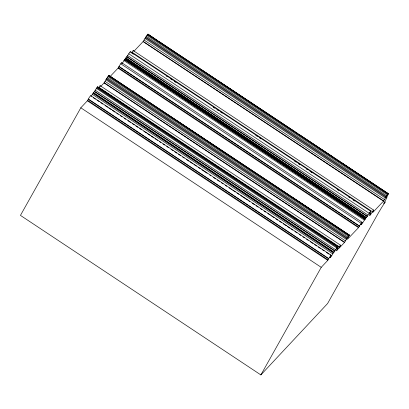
<?xml version="1.0" encoding="UTF-8"?>
<svg xmlns="http://www.w3.org/2000/svg" width="409" height="409" viewBox="0 0 409 409"><rect width="100%" height="100%" fill="white"/><g stroke="black" fill="none" stroke-linecap="round" stroke-linejoin="round"><path stroke-width="0.61" d="M386.623 197.562L388.55 193.626L388.299 193.851L338.299 160.671M97.47 86.877L96.442 88.38A3.594 0.404 -56.4 0 0 94.556 91.309L334.976 250.835A3.594 0.404 -56.4 0 1 336.847 247.946L337.998 246.402L337.665 247.384A4.126 0.46 -56.4 0 1 337.006 248.631L337.722 248.309A4.545 0.506 -56.4 0 0 336.76 250.794L339.23 246.765A2.526 0.281 -56.4 0 1 340.641 245.257L100.22 85.721A2.526 0.281 -56.4 0 0 98.814 87.229L98.492 87.705M162.583 111.284L108.891 75.496L108.436 75.89M147.485 34.591L147.9 34.162L154.791 38.901M365.181 218.023L125.297 58.835L124.648 59.438L365.109 219.117L365.217 218.835L364.368 220.078A3.788 0.424 -56.4 0 1 361.5 224.413L360.758 224.853L361.965 222.9A2.602 0.291 -56.4 0 0 361.474 222.9A2.602 0.291 -56.4 0 0 359.47 225.983L358.494 227.675L347.415 239.316L349.521 234.94L348.371 236.116A5.782 0.644 -56.4 0 1 347.66 237.118L344.623 242.302L339.066 248.248L340.641 245.257M133.891 51.33L143.227 41.442L146.258 36.258A5.782 0.644 -56.4 0 0 146.974 35.256L147.398 34.601L387.89 194.188L388.315 193.702M386.633 197.583L386.725 197.925L386.96 197.675L383.744 203.406L385.304 201.852L381.285 208.069A8.937 0.997 -56.4 0 1 378.811 212.21L327.594 303.524L260.87 374.92L20.45 215.385L80.818 107.802L87.368 100.798L88.354 99.044A2.336 0.261 -56.4 0 1 89.934 96.555A2.336 0.261 -56.4 0 1 90.772 95.859M110.404 76.197L118.073 68.134L119.05 66.442A2.602 0.291 -56.4 0 1 120.957 63.482A2.602 0.291 -56.4 0 1 121.647 63.144M260.87 374.92L321.239 267.343L327.788 260.334L328.77 258.585A2.336 0.261 -56.4 0 1 330.855 255.487A2.336 0.261 -56.4 0 1 330.498 256.74L329.848 257.706L330.196 257.757A2.725 0.307 -56.4 0 0 331.592 255.86A3.379 0.378 -56.4 0 0 332.768 253.841L334.961 250.824M337.957 246.55L97.46 86.882L337.798 246.525M108.462 75.931L107.95 76.58A5.782 0.644 -56.4 0 1 107.24 77.577L106.769 78.431L347.19 237.966M145.793 37.107L386.214 196.622L386.679 195.793A5.782 0.644 -56.4 0 0 387.389 194.796L387.875 194.101M122.081 63.548A3.788 0.424 -56.4 0 0 123.953 60.542L124.592 59.525M364.884 219.352L124.469 59.816M91.171 96.325A3.379 0.378 -56.4 0 0 92.352 94.3L93.589 92.603L334.01 252.143M333.396 252.885L92.981 93.354M106.795 78.339L104.208 82.761L100.737 86.478M386.234 196.555L383.647 200.977L372.558 212.721L373.729 210.154L133.308 50.619A2.526 0.281 -56.4 0 0 131.903 52.127L131.432 52.843M108.912 75.854L109.111 75.414L108.86 75.634M133.242 50.88L133.308 50.619M109.065 75.563L165.451 112.976M147.91 34.571L148.124 34.08L147.879 34.31M100.087 86.13L100.22 85.721M148.073 34.269L157.659 40.593M349.47 235.129L290.446 195.921M96.442 88.38L336.837 247.961M147.71 34.975L147.853 34.663M97.27 87.173L337.686 246.709M97.419 87.27L97.408 87.025M365.109 219.117L365.712 218.375L125.195 58.87L126.908 56.641L367.338 216.197L365.615 218.406M93.589 92.603L94.545 91.284M373.729 210.154A2.526 0.281 -56.4 0 0 372.318 211.663L371.234 213.697A2.566 0.286 -56.4 0 1 369.956 215.436A3.4 0.378 -56.4 0 1 370.569 213.585L370.753 213.196L370.165 213.815A6.713 0.752 -56.4 0 0 370.002 213.564A2.316 0.261 -56.4 0 1 369.48 214.188L370.252 212.813A5.849 0.654 -56.4 0 1 370.651 211.627L370.682 211.238A3.241 0.363 -56.4 0 0 369.199 213.319A3.594 0.404 -56.4 0 0 367.338 216.197L367.328 216.177M106.386 79.08L346.847 238.57M369.199 213.319L128.784 53.778A3.241 0.363 -56.4 0 1 130.261 51.703L130.236 52.086A5.849 0.654 -56.4 0 0 130.047 52.5M158.723 41.299L200.211 68.83M201.279 69.535L297.553 133.421M298.616 134.126L336.377 159.188M337.445 159.893L340.104 161.657M341.167 162.363L378.933 187.424M379.997 188.13L388.504 193.779M147.838 34.192L388.253 193.733M155.86 39.607L294.684 131.729M295.748 132.434L333.514 157.496M334.577 158.201L337.236 159.965M319.628 148.712L320.692 149.418M146.974 35.256L387.389 194.796M146.258 36.258L386.679 195.793M145.446 37.705L385.866 197.245M144.898 38.461L385.314 198.002M144.024 40.016L384.445 199.556M143.227 41.442L383.647 200.977M143.089 41.585L383.509 201.126M131.903 52.127L372.318 211.663M311.842 172.128L312.905 172.833M130.261 51.703L370.682 211.238M131.831 53.144L133.426 54.208M166.402 76.089L167.47 76.795M170.66 78.911L172.255 79.97M174.382 81.386L175.977 82.444M213.212 107.148L214.807 108.211M216.934 109.622L218.529 110.681M220.656 112.092L222.256 113.15M255.763 135.389L257.358 136.448M259.485 137.859L261.08 138.917M294.592 161.151L296.188 162.215M298.314 163.626L299.909 164.684M306.295 168.917L307.358 169.623M310.017 171.391L312.144 172.802M337.144 189.393L338.739 190.451M348.846 197.153L349.91 197.859M353.1 199.981L354.695 201.039M369.434 212.746L370.498 213.452M127.588 55.537L368.008 215.078M126.688 56.866L367.108 216.402M125.952 57.955L366.372 217.496M125.798 58.052L366.219 217.588M125.164 59.065L365.585 218.605M124.75 59.305L365.171 218.841M123.953 60.542L364.368 220.078M121.729 62.725L362.144 222.261M120.737 63.768L361.157 223.309M119.05 66.442L359.47 225.978M119.014 66.708L359.434 226.243M118.334 67.669L358.754 227.21M118.073 68.134L358.494 227.675M166.514 113.682L204.275 138.743M205.338 139.449L246.832 166.979M247.895 167.685L289.383 195.216M108.82 75.517L349.235 235.057M163.646 111.989L201.412 137.051M202.475 137.756L205.134 139.52M206.197 140.226L348.744 234.822M321.034 216.862L322.098 217.568M108.38 75.926L348.872 235.512M107.95 76.58L348.371 236.116M107.24 77.577L347.66 237.118M105.88 79.786L346.295 239.326M105.006 81.34L345.426 240.881M104.208 82.761L344.623 242.302M104.07 82.909L344.49 242.45M98.814 87.229L339.23 246.765M96.815 87.766L337.236 247.307M337.082 248.094L338.146 248.8M336.965 248.304L338.028 249.009M336.581 248.713L337.645 249.418M95.225 90.184L335.641 249.725M94.326 91.514L334.741 251.049M93.211 92.94L333.632 252.476M92.352 94.3L332.768 253.841M90.778 95.706L331.198 255.242M93.303 97.736L95.43 99.147M97.025 100.205L99.152 101.616M100.747 102.674L102.874 104.09M105.001 105.502L107.664 107.265M108.728 107.971L111.386 109.735M112.449 110.44L115.108 112.204M116.703 113.267L118.298 114.326M120.43 115.737L122.025 116.795M124.152 118.206L125.747 119.264M127.874 120.675L130.532 122.444M132.127 123.503L134.259 124.914M135.854 125.972L137.981 127.383M139.576 128.441L141.703 129.852M143.83 131.269L146.494 133.032M147.557 133.738L150.215 135.502M151.279 136.207L153.937 137.971M155.001 138.677L157.659 140.445M159.254 141.504L160.855 142.562M162.981 143.973L164.576 145.031M166.703 146.442L168.298 147.501M170.957 149.27L173.084 150.681M174.684 151.739L176.811 153.15M178.406 154.208L180.533 155.619M182.659 157.03L184.254 158.089M186.381 159.505L189.045 161.269M190.108 161.974L192.767 163.738M193.83 164.444L196.489 166.207M198.084 167.266L200.211 168.682M201.811 169.74L207.128 173.268M209.786 175.032L210.85 175.737M213.508 177.506L215.64 178.917M217.235 179.975L219.362 181.386M221.489 182.797L223.084 183.856M225.211 185.267L226.806 186.33M228.938 187.741L231.596 189.505M232.66 190.211L235.318 191.974M236.913 193.033L239.04 194.444M240.635 195.507L247.552 200.093M248.616 200.799L249.679 201.504M252.338 203.268L254.464 204.684M256.065 205.742L258.191 207.153M260.318 208.564L261.913 209.623M264.04 211.034L265.635 212.092M267.762 213.508L270.426 215.272M271.489 215.978L274.148 217.741M275.743 218.8L277.869 220.211M279.465 221.269L281.591 222.685M283.192 223.743L286.382 225.86M287.445 226.566L290.104 228.329M291.167 229.035L292.762 230.093M294.889 231.509L297.021 232.92M299.148 234.331L300.743 235.39M302.87 236.801L304.465 237.859M306.592 239.27L308.187 240.334M310.319 241.745L312.977 243.508M314.572 244.567L316.699 245.978M318.294 247.036L320.421 248.447M322.016 249.51L324.148 250.922M326.275 252.333L328.933 254.096M329.997 254.802L331.592 255.86M88.354 99.044L328.77 258.585M88.308 99.367L328.729 258.902M87.633 100.333L328.049 259.868M87.368 100.798L327.788 260.334M80.818 107.802L321.239 267.343M96.723 88.855A4.126 0.46 -56.4 0 1 96.657 88.973M126.923 56.662A3.594 0.404 -56.4 0 1 128.794 53.758"/></g></svg>
